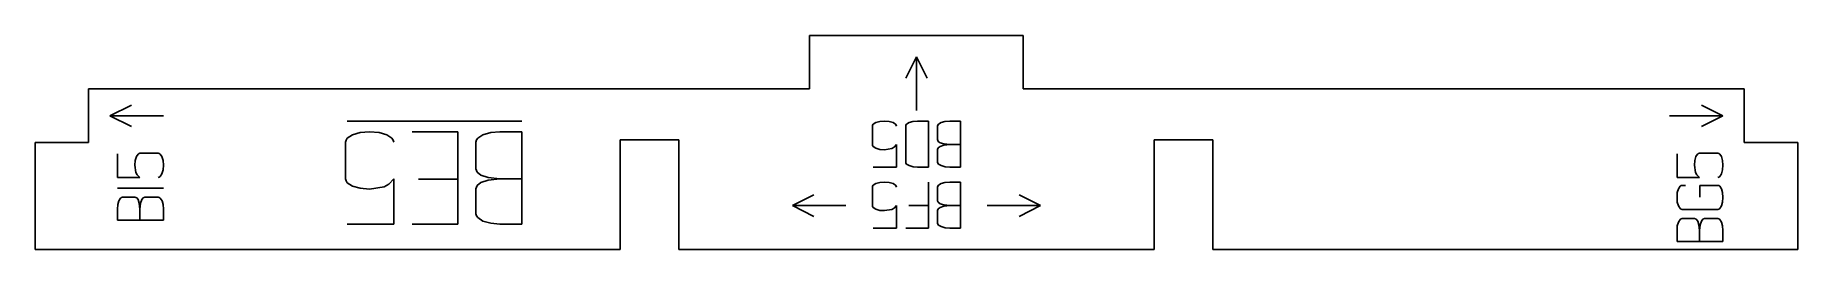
# Model space of a CAD drawing. Header units: millimetres. Extents: x 341 to 506, y -267 to -247.
import ezdxf

# ---------------------------------------------------------------- set-up
doc = ezdxf.new("R2010")
doc.units = ezdxf.units.MM
doc.layers.add('coding', color=2, linetype='Continuous')

msp = doc.modelspace()

# ---------------------------------------------------------------- linework, layer by layer
for p, q in [((413.03, -247.36), (413.03, -252.36)), ((433.03, -247.36), (413.03, -247.36)), ((433.03, -247.36), (433.03, -252.36)), ((345.53, -252.36), (345.53, -257.36)), ((413.03, -252.36), (345.53, -252.36)), ((500.53, -252.36), (433.03, -252.36)), ((500.53, -257.36), (500.53, -252.36)), ((345.53, -257.36), (340.53, -257.36)), ((340.53, -257.36), (340.53, -267.36)), ((395.28, -257.11), (395.28, -267.36)), ((400.78, -257.11), (395.28, -257.11)), ((400.78, -267.36), (400.78, -257.11)), ((445.28, -257.11), (445.28, -267.36)), ((450.78, -257.11), (445.28, -257.11)), ((450.78, -267.36), (450.78, -257.11)), ((505.53, -257.36), (500.53, -257.36)), ((505.53, -267.36), (505.53, -257.36)), ((340.53, -267.36), (395.28, -267.36)), ((400.78, -267.36), (445.28, -267.36)), ((450.78, -267.36), (505.53, -267.36))]:
    msp.add_line(p, q)
at = {"layer": 'coding'}
for p, q in [((422.03, -251.36), (423.03, -249.36)), ((423.03, -254.36), (423.03, -249.36)), ((424.03, -251.36), (423.03, -249.36)), ((349.53, -253.86), (347.53, -254.86)), ((496.53, -253.86), (498.53, -254.86)), ((352.53, -254.86), (347.53, -254.86)), ((349.53, -255.86), (347.53, -254.86)), ((386.08, -255.36), (369.74, -255.36)), ((418.93, -255.74), (418.91, -255.84)), ((418.91, -255.84), (418.93, -255.74)), ((418.99, -255.65), (418.93, -255.74)), ((418.93, -255.74), (418.99, -255.65)), ((419.23, -255.5), (418.99, -255.65)), ((418.99, -255.65), (419.23, -255.5)), ((419.6, -255.39), (419.23, -255.5)), ((419.23, -255.5), (419.6, -255.39)), ((419.6, -255.39), (420.04, -255.36)), ((420.04, -255.36), (420.48, -255.39)), ((420.48, -255.39), (420.84, -255.5)), ((420.84, -255.5), (420.48, -255.39)), ((420.84, -255.5), (421.08, -255.65)), ((421.08, -255.65), (420.84, -255.5)), ((421.08, -255.65), (421.14, -255.74)), ((421.14, -255.74), (421.08, -255.65)), ((421.14, -255.74), (421.16, -255.84)), ((421.16, -255.84), (421.14, -255.74)), ((422.02, -255.84), (422.04, -255.74)), ((422.04, -255.74), (422.1, -255.65)), ((422.1, -255.65), (422.34, -255.5)), ((422.34, -255.5), (422.7, -255.39)), ((422.7, -255.39), (423.14, -255.36)), ((423.14, -255.36), (424.16, -255.36)), ((424.16, -255.36), (424.16, -259.67)), ((425.01, -255.84), (425.03, -255.74)), ((425.03, -255.74), (425.1, -255.65)), ((425.1, -255.65), (425.34, -255.5)), ((425.34, -255.5), (425.7, -255.39)), ((425.7, -255.39), (426.14, -255.36)), ((426.14, -255.36), (427.15, -255.36)), ((427.15, -255.36), (427.15, -257.56)), ((493.53, -254.86), (498.53, -254.86)), ((496.53, -255.86), (498.53, -254.86)), ((369.59, -257.32), (369.63, -257.13)), ((369.59, -260.74), (369.59, -257.32)), ((369.63, -257.13), (369.75, -256.95)), ((369.75, -256.95), (370.24, -256.64)), ((370.24, -256.64), (370.96, -256.43)), ((370.96, -256.43), (371.84, -256.36)), ((371.84, -256.36), (372.72, -256.43)), ((372.72, -256.43), (373.44, -256.64)), ((373.44, -256.64), (373.93, -256.95)), ((374.05, -257.13), (373.93, -256.95)), ((374.05, -257.13), (374.09, -257.32)), ((380.08, -256.36), (375.82, -256.36)), ((380.08, -256.36), (380.08, -260.79)), ((381.83, -257.12), (381.79, -257.32)), ((381.79, -257.32), (381.79, -259.83)), ((381.96, -256.94), (381.83, -257.12)), ((382.45, -256.63), (381.96, -256.94)), ((383.18, -256.43), (382.45, -256.63)), ((384.04, -256.36), (383.18, -256.43)), ((386.08, -256.36), (384.04, -256.36)), ((386.08, -260.75), (386.08, -256.36)), ((418.91, -255.84), (418.91, -257.55)), ((418.91, -257.55), (418.91, -255.84)), ((422.02, -259.19), (422.02, -255.84)), ((425.01, -257.09), (425.01, -255.84)), ((425.07, -257.25), (425.01, -257.09)), ((425.24, -257.38), (425.07, -257.25)), ((425.58, -257.49), (425.24, -257.38)), ((348.23, -260.61), (348.23, -258.43)), ((348.23, -258.43), (348.23, -260.61)), ((349.9, -259.04), (349.86, -259.48)), ((349.86, -259.48), (349.9, -259.04)), ((350, -258.68), (349.9, -259.04)), ((349.9, -259.04), (350, -258.68)), ((350.16, -258.44), (350, -258.68)), ((350, -258.68), (350.16, -258.44)), ((350.25, -258.38), (350.16, -258.44)), ((350.16, -258.44), (350.25, -258.38)), ((350.34, -258.36), (350.25, -258.38)), ((350.25, -258.38), (350.34, -258.36)), ((352.05, -258.36), (350.34, -258.36)), ((350.34, -258.36), (352.05, -258.36)), ((352.15, -258.38), (352.05, -258.36)), ((352.05, -258.36), (352.15, -258.38)), ((352.24, -258.44), (352.15, -258.38)), ((352.15, -258.38), (352.24, -258.44)), ((352.39, -258.68), (352.24, -258.44)), ((352.24, -258.44), (352.39, -258.68)), ((352.5, -259.04), (352.39, -258.68)), ((352.39, -258.68), (352.5, -259.04)), ((352.5, -259.04), (352.53, -259.48)), ((418.91, -257.55), (418.93, -257.65)), ((418.93, -257.65), (418.91, -257.55)), ((418.93, -257.65), (418.99, -257.73)), ((418.99, -257.73), (418.93, -257.65)), ((418.99, -257.73), (419.23, -257.89)), ((419.23, -257.89), (418.99, -257.73)), ((419.23, -257.89), (419.6, -258)), ((419.6, -258), (419.23, -257.89)), ((419.6, -258), (420.04, -258.03)), ((420.04, -258.03), (419.6, -258)), ((420.04, -258.03), (420.71, -257.93)), ((420.71, -257.93), (420.04, -258.03)), ((420.71, -257.93), (420.94, -257.8)), ((420.94, -257.8), (420.71, -257.93)), ((420.94, -257.8), (421.16, -257.55)), ((421.16, -257.55), (420.94, -257.8)), ((421.16, -257.55), (421.16, -259.67)), ((421.16, -259.67), (421.16, -257.55)), ((425.07, -257.86), (425.01, -258.02)), ((425.01, -258.02), (425.01, -259.19)), ((425.24, -257.72), (425.07, -257.86)), ((425.59, -257.62), (425.24, -257.72)), ((426.14, -257.56), (425.58, -257.49)), ((426.14, -257.56), (425.59, -257.62)), ((427.15, -257.56), (426.14, -257.56)), ((427.15, -257.56), (427.15, -259.67)), ((494.23, -260.61), (494.23, -258.43)), ((494.23, -258.43), (494.23, -260.61)), ((495.9, -259.04), (495.86, -259.48)), ((495.86, -259.48), (495.9, -259.04)), ((496, -258.68), (495.9, -259.04)), ((495.9, -259.04), (496, -258.68)), ((496.16, -258.44), (496, -258.68)), ((496, -258.68), (496.16, -258.44)), ((496.25, -258.38), (496.16, -258.44)), ((496.16, -258.44), (496.25, -258.38)), ((496.34, -258.36), (496.25, -258.38)), ((496.25, -258.38), (496.34, -258.36)), ((498.05, -258.36), (496.34, -258.36)), ((496.34, -258.36), (498.05, -258.36)), ((498.15, -258.38), (498.05, -258.36)), ((498.05, -258.36), (498.15, -258.38)), ((498.24, -258.44), (498.15, -258.38)), ((498.15, -258.38), (498.24, -258.44)), ((498.39, -258.68), (498.24, -258.44)), ((498.24, -258.44), (498.39, -258.68)), ((498.5, -259.04), (498.39, -258.68)), ((498.39, -258.68), (498.5, -259.04)), ((498.5, -259.04), (498.53, -259.48)), ((350.34, -260.61), (348.23, -260.61)), ((348.23, -260.61), (350.34, -260.61)), ((349.86, -259.48), (349.96, -260.16)), ((349.96, -260.16), (349.86, -259.48)), ((349.96, -260.16), (350.09, -260.39)), ((350.09, -260.39), (349.96, -260.16)), ((350.09, -260.39), (350.34, -260.61)), ((350.34, -260.61), (350.09, -260.39)), ((352.15, -260.59), (352.05, -260.61)), ((352.05, -260.61), (352.15, -260.59)), ((352.24, -260.53), (352.15, -260.59)), ((352.15, -260.59), (352.24, -260.53)), ((352.39, -260.28), (352.24, -260.53)), ((352.24, -260.53), (352.39, -260.28)), ((352.5, -259.92), (352.39, -260.28)), ((352.39, -260.28), (352.5, -259.92)), ((352.53, -259.48), (352.5, -259.92)), ((381.79, -259.83), (381.91, -260.14)), ((381.91, -260.14), (382.25, -260.4)), ((382.25, -260.4), (382.93, -260.62)), ((382.93, -260.62), (384.04, -260.75)), ((421.16, -259.67), (418.99, -259.67)), ((418.99, -259.67), (421.16, -259.67)), ((422.04, -259.28), (422.02, -259.19)), ((422.1, -259.37), (422.04, -259.28)), ((422.34, -259.52), (422.1, -259.37)), ((422.71, -259.63), (422.34, -259.52)), ((423.14, -259.67), (422.71, -259.63)), ((424.16, -259.67), (423.14, -259.67)), ((425.01, -259.19), (425.03, -259.28)), ((425.03, -259.28), (425.1, -259.37)), ((425.1, -259.37), (425.34, -259.52)), ((425.34, -259.52), (425.71, -259.63)), ((425.71, -259.63), (426.14, -259.67)), ((426.14, -259.67), (427.15, -259.67)), ((496.34, -260.61), (494.23, -260.61)), ((494.23, -260.61), (496.34, -260.61)), ((495.86, -259.48), (495.96, -260.16)), ((495.96, -260.16), (495.86, -259.48)), ((495.96, -260.16), (496.09, -260.39)), ((496.09, -260.39), (495.96, -260.16)), ((496.09, -260.39), (496.34, -260.61)), ((496.34, -260.61), (496.09, -260.39)), ((498.15, -260.59), (498.05, -260.61)), ((498.05, -260.61), (498.15, -260.59)), ((498.24, -260.53), (498.15, -260.59)), ((498.15, -260.59), (498.24, -260.53)), ((498.39, -260.28), (498.24, -260.53)), ((498.24, -260.53), (498.39, -260.28)), ((498.5, -259.92), (498.39, -260.28)), ((498.39, -260.28), (498.5, -259.92)), ((498.53, -259.48), (498.5, -259.92)), ((348.22, -261.61), (352.53, -261.61)), ((369.63, -260.93), (369.59, -260.74)), ((369.75, -261.11), (369.63, -260.93)), ((370.24, -261.42), (369.75, -261.11)), ((370.96, -261.63), (370.24, -261.42)), ((371.84, -261.7), (370.96, -261.63)), ((373.19, -261.5), (371.84, -261.7)), ((373.65, -261.25), (373.19, -261.5)), ((374.09, -260.74), (373.65, -261.25)), ((374.09, -260.74), (374.09, -264.97)), ((380.08, -260.79), (376.42, -260.79)), ((380.08, -260.79), (380.08, -264.97)), ((381.79, -261.68), (381.91, -261.37)), ((381.79, -264.01), (381.79, -261.68)), ((381.91, -261.37), (382.25, -261.09)), ((382.25, -261.09), (382.94, -260.88)), ((382.94, -260.88), (384.04, -260.75)), ((384.04, -260.75), (386.08, -260.75)), ((386.08, -264.97), (386.08, -260.75)), ((413.41, -262.25), (411.41, -263.25)), ((418.93, -261.44), (418.91, -261.53)), ((418.91, -261.53), (418.93, -261.44)), ((418.91, -261.53), (418.91, -263.24)), ((418.91, -263.24), (418.91, -261.53)), ((418.99, -261.35), (418.93, -261.44)), ((418.93, -261.44), (418.99, -261.35)), ((419.23, -261.19), (418.99, -261.35)), ((418.99, -261.35), (419.23, -261.19)), ((419.6, -261.09), (419.23, -261.19)), ((419.23, -261.19), (419.6, -261.09)), ((419.6, -261.09), (420.04, -261.05)), ((420.04, -261.05), (420.48, -261.09)), ((420.48, -261.09), (420.84, -261.19)), ((420.84, -261.19), (420.48, -261.09)), ((420.84, -261.19), (421.08, -261.35)), ((421.08, -261.35), (420.84, -261.19)), ((421.08, -261.35), (421.14, -261.44)), ((421.14, -261.44), (421.08, -261.35)), ((421.14, -261.44), (421.16, -261.53)), ((421.16, -261.53), (421.14, -261.44)), ((424.16, -261.05), (424.16, -265.36)), ((424.16, -263.23), (424.16, -261.05)), ((425.01, -261.53), (425.03, -261.43)), ((425.01, -262.79), (425.01, -261.53)), ((425.03, -261.43), (425.1, -261.34)), ((425.1, -261.34), (425.34, -261.19)), ((425.34, -261.19), (425.7, -261.08)), ((425.7, -261.08), (426.14, -261.05)), ((426.14, -261.05), (427.15, -261.05)), ((427.15, -261.05), (427.15, -263.25)), ((432.65, -262.25), (434.65, -263.25)), ((494.23, -262.48), (494.26, -262.04)), ((494.26, -262.04), (494.23, -262.48)), ((494.26, -262.04), (494.37, -261.68)), ((494.37, -261.68), (494.26, -262.04)), ((494.37, -261.68), (494.52, -261.44)), ((494.52, -261.44), (494.37, -261.68)), ((494.52, -261.44), (494.61, -261.38)), ((494.61, -261.38), (494.52, -261.44)), ((494.61, -261.38), (494.71, -261.36)), ((494.71, -261.36), (494.61, -261.38)), ((494.71, -261.36), (495.01, -261.36)), ((495.01, -261.36), (494.71, -261.36)), ((496.38, -261.36), (496.38, -262.47)), ((496.38, -262.47), (496.38, -261.36)), ((496.38, -261.36), (498.05, -261.36)), ((498.05, -261.36), (498.15, -261.38)), ((498.15, -261.38), (498.24, -261.44)), ((498.24, -261.44), (498.15, -261.38)), ((498.24, -261.44), (498.39, -261.68)), ((498.39, -261.68), (498.24, -261.44)), ((498.39, -261.68), (498.5, -262.04)), ((498.5, -262.04), (498.39, -261.68)), ((498.5, -262.04), (498.53, -262.48)), ((498.53, -262.48), (498.5, -262.04)), ((348.26, -263.16), (348.23, -263.59)), ((348.23, -263.59), (348.23, -264.6)), ((348.37, -262.79), (348.26, -263.16)), ((348.53, -262.54), (348.37, -262.79)), ((348.61, -262.48), (348.53, -262.54)), ((348.71, -262.46), (348.61, -262.48)), ((349.87, -262.46), (348.71, -262.46)), ((350.03, -262.52), (349.87, -262.46)), ((350.17, -262.69), (350.03, -262.52)), ((350.27, -263.03), (350.17, -262.69)), ((350.34, -263.59), (350.27, -263.03)), ((350.34, -263.59), (350.4, -263.03)), ((350.34, -264.6), (350.34, -263.59)), ((350.4, -263.03), (350.51, -262.69)), ((350.51, -262.69), (350.64, -262.52)), ((350.64, -262.52), (350.8, -262.46)), ((350.8, -262.46), (352.05, -262.46)), ((352.05, -262.46), (352.15, -262.48)), ((352.15, -262.48), (352.24, -262.54)), ((352.24, -262.54), (352.4, -262.79)), ((352.4, -262.79), (352.5, -263.15)), ((352.5, -263.15), (352.53, -263.59)), ((352.53, -263.59), (352.53, -264.6)), ((416.41, -263.25), (411.41, -263.25)), ((413.41, -264.25), (411.41, -263.25)), ((418.91, -263.24), (418.93, -263.34)), ((418.93, -263.34), (418.91, -263.24)), ((418.93, -263.34), (418.99, -263.43)), ((418.99, -263.43), (418.93, -263.34)), ((418.99, -263.43), (419.23, -263.58)), ((419.23, -263.58), (418.99, -263.43)), ((419.23, -263.58), (419.6, -263.69)), ((419.6, -263.69), (419.23, -263.58)), ((419.6, -263.69), (420.04, -263.72)), ((420.04, -263.72), (419.6, -263.69)), ((420.04, -263.72), (420.71, -263.62)), ((420.71, -263.62), (420.04, -263.72)), ((420.71, -263.62), (420.94, -263.5)), ((420.94, -263.5), (420.71, -263.62)), ((420.94, -263.5), (421.16, -263.24)), ((421.16, -263.24), (420.94, -263.5)), ((421.16, -263.24), (421.16, -265.36)), ((421.16, -265.36), (421.16, -263.24)), ((424.16, -263.23), (422.33, -263.23)), ((422.33, -263.23), (424.16, -263.23)), ((424.16, -265.36), (424.16, -263.23)), ((425.07, -262.94), (425.01, -262.79)), ((425.07, -263.56), (425.01, -263.71)), ((425.01, -263.71), (425.01, -264.88)), ((425.24, -263.07), (425.07, -262.94)), ((425.24, -263.42), (425.07, -263.56)), ((425.58, -263.18), (425.24, -263.07)), ((425.59, -263.31), (425.24, -263.42)), ((426.14, -263.25), (425.58, -263.18)), ((426.14, -263.25), (425.59, -263.31)), ((427.15, -263.25), (426.14, -263.25)), ((427.15, -263.25), (427.15, -265.36)), ((429.65, -263.25), (434.65, -263.25)), ((432.65, -264.25), (434.65, -263.25)), ((494.26, -262.92), (494.23, -262.48)), ((494.23, -262.48), (494.26, -262.92)), ((494.37, -263.28), (494.26, -262.92)), ((494.26, -262.92), (494.37, -263.28)), ((494.52, -263.52), (494.37, -263.28)), ((494.37, -263.28), (494.52, -263.52)), ((494.61, -263.58), (494.52, -263.52)), ((494.52, -263.52), (494.61, -263.58)), ((494.71, -263.6), (494.61, -263.58)), ((494.61, -263.58), (494.71, -263.6)), ((498.05, -263.6), (494.71, -263.6)), ((494.71, -263.6), (498.05, -263.6)), ((498.15, -263.58), (498.05, -263.6)), ((498.05, -263.6), (498.15, -263.58)), ((498.24, -263.52), (498.15, -263.58)), ((498.15, -263.58), (498.24, -263.52)), ((498.39, -263.28), (498.24, -263.52)), ((498.24, -263.52), (498.39, -263.28)), ((498.5, -262.92), (498.39, -263.28)), ((498.39, -263.28), (498.5, -262.92)), ((498.53, -262.48), (498.5, -262.92)), ((498.5, -262.92), (498.53, -262.48)), ((350.34, -264.6), (348.23, -264.6)), ((352.53, -264.6), (350.34, -264.6)), ((369.74, -264.97), (374.09, -264.97)), ((380.08, -264.97), (375.82, -264.97)), ((381.83, -264.2), (381.79, -264.01)), ((381.83, -264.2), (381.96, -264.37)), ((382.45, -264.69), (381.96, -264.37)), ((383.18, -264.9), (382.45, -264.69)), ((383.18, -264.9), (384.04, -264.97)), ((384.04, -264.97), (386.08, -264.97)), ((421.16, -265.36), (418.99, -265.36)), ((418.99, -265.36), (421.16, -265.36)), ((424.16, -265.36), (422.03, -265.36)), ((422.03, -265.36), (424.16, -265.36)), ((425.01, -264.88), (425.03, -264.97)), ((425.03, -264.97), (425.1, -265.06)), ((425.1, -265.06), (425.34, -265.21)), ((425.34, -265.21), (425.71, -265.32)), ((425.71, -265.32), (426.14, -265.36)), ((426.14, -265.36), (427.15, -265.36)), ((494.26, -265.15), (494.23, -265.58)), ((494.23, -265.58), (494.23, -266.6)), ((494.37, -264.79), (494.26, -265.15)), ((494.53, -264.54), (494.37, -264.79)), ((494.61, -264.48), (494.53, -264.54)), ((494.71, -264.46), (494.61, -264.48)), ((495.87, -264.46), (494.71, -264.46)), ((496.03, -264.52), (495.87, -264.46)), ((496.17, -264.69), (496.03, -264.52)), ((496.27, -265.03), (496.17, -264.69)), ((496.34, -265.58), (496.27, -265.03)), ((496.34, -265.58), (496.4, -265.03)), ((496.34, -266.6), (496.34, -265.58)), ((496.4, -265.03), (496.51, -264.69)), ((496.51, -264.69), (496.64, -264.52)), ((496.64, -264.52), (496.8, -264.46)), ((496.8, -264.46), (498.05, -264.46)), ((498.05, -264.46), (498.15, -264.48)), ((498.15, -264.48), (498.24, -264.54)), ((498.24, -264.54), (498.4, -264.79)), ((498.4, -264.79), (498.5, -265.15)), ((498.5, -265.15), (498.53, -265.58)), ((498.53, -265.58), (498.53, -266.6)), ((496.34, -266.6), (494.23, -266.6)), ((498.53, -266.6), (496.34, -266.6))]:
    msp.add_line(p, q, dxfattribs=at)

doc.saveas('drawing.dxf')
